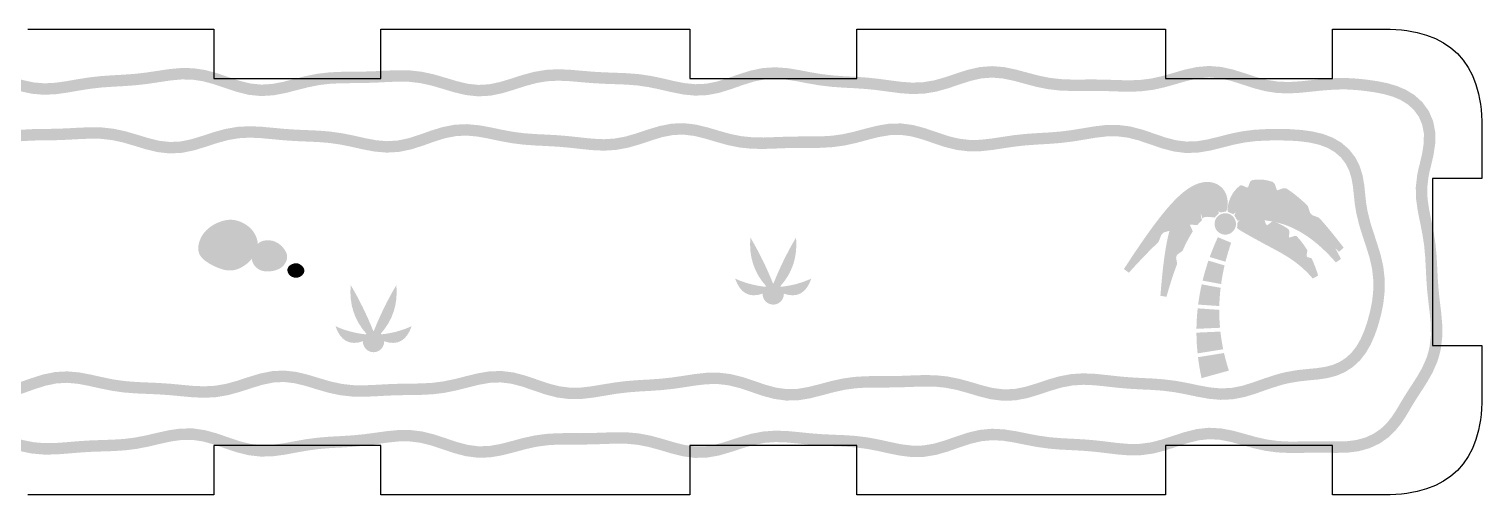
# Model space of a CAD drawing. Header units: millimetres. Extents: x 4 to 288, y 4 to 160.
# Drawn here: x 158.4 to 234.7, y 135.3 to 159.7 of the extents above; entities that cross this region are included whole.
import ezdxf

# ---------------------------------------------------------------- set-up
doc = ezdxf.new("R2010")
doc.units = ezdxf.units.MM
doc.layers.add('CUT', color=1, linetype='Continuous')
doc.layers.add('RASTER', color=7, linetype='Continuous')

msp = doc.modelspace()

# ---------------------------------------------------------------- hatches: boundary and pattern name
at = {"layer": 'RASTER'}
h = msp.add_hatch(color=7, dxfattribs=at)
h.paths.add_polyline_path([(137.71, 152.064), (137.772, 152.358), (137.824, 152.652), (137.932, 153.212), (138.05, 153.737), (138.199, 154.233), (138.393, 154.693), (138.637, 155.107), (138.924, 155.471), (139.244, 155.783), (139.586, 156.053), (139.944, 156.294), (140.32, 156.525), (140.726, 156.761), (141.177, 157.013), (141.689, 157.276), (142.271, 157.523), (142.605, 157.625), (142.938, 157.712), (143.585, 157.796), (144.232, 157.776), (144.869, 157.658), (145.487, 157.48), (146.085, 157.291), (146.665, 157.133), (147.236, 157.033), (147.806, 156.996), (148.386, 157.01), (148.979, 157.051), (149.583, 157.092), (150.19, 157.119), (150.792, 157.133), (151.384, 157.151), (151.967, 157.195), (152.547, 157.28), (153.132, 157.405), (153.732, 157.554), (154.35, 157.689), (154.985, 157.767), (155.63, 157.753), (156.269, 157.64), (156.892, 157.454), (157.495, 157.243), (158.078, 157.056), (158.645, 156.932), (159.205, 156.886), (159.771, 156.915), (160.353, 156.997), (160.951, 157.102), (161.56, 157.198), (162.173, 157.266), (162.781, 157.308), (163.381, 157.341), (163.972, 157.385), (164.56, 157.453), (165.156, 157.543), (165.764, 157.633), (166.389, 157.69), (167.025, 157.68), (167.662, 157.584), (168.288, 157.414), (168.896, 157.207), (169.483, 157.012), (170.05, 156.874), (170.606, 156.819), (171.163, 156.852), (171.735, 156.96), (172.326, 157.111), (172.934, 157.266), (173.553, 157.389), (174.176, 157.462), (174.792, 157.49), (175.397, 157.496), (175.993, 157.503), (176.587, 157.523), (177.187, 157.554), (177.797, 157.577), (178.42, 157.564), (179.049, 157.492), (179.674, 157.356), (180.285, 157.178), (180.878, 156.999), (181.451, 156.863), (182.008, 156.803), (182.561, 156.834), (183.126, 156.95), (183.71, 157.126), (184.315, 157.322), (184.936, 157.489), (185.568, 157.594), (186.199, 157.626), (186.819, 157.6), (187.426, 157.548), (188.022, 157.497), (188.614, 157.463), (189.211, 157.442), (189.818, 157.418), (190.433, 157.369), (191.052, 157.279), (191.665, 157.152), (192.263, 157.012), (192.844, 156.897), (193.408, 156.84), (193.964, 156.864), (194.527, 156.974), (195.106, 157.153), (195.705, 157.365), (196.325, 157.559), (196.96, 157.689), (197.601, 157.73), (198.235, 157.685), (198.852, 157.585), (199.453, 157.469), (200.043, 157.37), (200.628, 157.301), (201.218, 157.259), (201.818, 157.228), (202.426, 157.187), (203.036, 157.123), (203.639, 157.042), (204.23, 156.966), (204.806, 156.924), (205.37, 156.944), (205.935, 157.037), (206.511, 157.198), (207.106, 157.4), (207.721, 157.597), (208.355, 157.74), (209.001, 157.79), (209.643, 157.737), (210.27, 157.606), (210.877, 157.441), (211.468, 157.286), (212.046, 157.17), (212.622, 157.106), (213.205, 157.084), (213.799, 157.087), (214.402, 157.089), (215.008, 157.078), (215.609, 157.057), (216.198, 157.044), (216.776, 157.064), (217.349, 157.135), (217.927, 157.262), (218.517, 157.43), (219.126, 157.606), (219.755, 157.743), (220.399, 157.798), (221.045, 157.747), (221.678, 157.605), (222.292, 157.411), (222.885, 157.217), (223.462, 157.064), (224.028, 156.976), (224.596, 156.956), (225.176, 156.99), (225.769, 157.052), (226.374, 157.113), (226.985, 157.158), (227.294, 157.163), (227.604, 157.166), (228.184, 157.133), (228.726, 157.075), (229.244, 156.999), (229.751, 156.897), (230.251, 156.753), (230.74, 156.547), (231.202, 156.262), (231.613, 155.888), (231.946, 155.427), (232.174, 154.895), (232.285, 154.314), (232.282, 153.712), (232.191, 153.112), (232.054, 152.517), (231.979, 152.227), (231.926, 151.95), (231.861, 151.388), (231.879, 150.827), (231.963, 150.252), (232.083, 149.659), (232.204, 149.052), (232.297, 148.436), (232.354, 147.822), (232.387, 147.215), (232.416, 146.619), (232.46, 146.027), (232.524, 145.434), (232.597, 144.831), (232.651, 144.213), (232.653, 143.583), (232.578, 142.944), (232.498, 142.613), (232.4, 142.281), (232.147, 141.7), (231.863, 141.197), (231.589, 140.767), (231.344, 140.393), (231.129, 140.051), (230.931, 139.716), (230.724, 139.37), (230.483, 139.007), (230.186, 138.638), (229.816, 138.282), (229.367, 137.968), (228.844, 137.722), (228.263, 137.559), (227.646, 137.482), (227.315, 137.476), (227.001, 137.473), (226.397, 137.485), (225.803, 137.483), (225.204, 137.471), (224.594, 137.468), (223.973, 137.498), (223.347, 137.582), (222.727, 137.721), (222.12, 137.89), (221.532, 138.051), (220.963, 138.161), (220.408, 138.191), (219.852, 138.131), (219.283, 137.989), (218.694, 137.796), (218.084, 137.596), (217.458, 137.436), (216.822, 137.349), (216.19, 137.341), (215.57, 137.391), (214.964, 137.465), (214.37, 137.534), (213.779, 137.583), (213.184, 137.615), (212.58, 137.646), (211.967, 137.698), (211.351, 137.784), (210.742, 137.899), (210.147, 138.019), (209.569, 138.11), (209.006, 138.138), (208.448, 138.087), (207.881, 137.955), (207.297, 137.762), (206.692, 137.55), (206.067, 137.368), (205.427, 137.262), (204.784, 137.252), (204.152, 137.328), (203.538, 137.452), (202.94, 137.585), (202.354, 137.693), (201.772, 137.765), (201.184, 137.804), (200.587, 137.828), (199.981, 137.858), (199.373, 137.906), (198.771, 137.968), (198.182, 138.022), (197.606, 138.04), (197.039, 137.998), (196.471, 137.888), (195.889, 137.719), (195.289, 137.52), (194.669, 137.339), (194.03, 137.224), (193.383, 137.209), (192.743, 137.295), (192.121, 137.451), (191.518, 137.631), (190.932, 137.79), (190.358, 137.9), (189.785, 137.953), (189.204, 137.959), (188.61, 137.938), (188.007, 137.917), (187.401, 137.908), (186.8, 137.911), (186.21, 137.907), (185.629, 137.873), (185.053, 137.792), (184.472, 137.663), (183.876, 137.502), (183.263, 137.345), (182.63, 137.236), (181.985, 137.216), (181.342, 137.3), (180.714, 137.466), (180.105, 137.672), (179.517, 137.865), (178.946, 138.006), (178.383, 138.075), (177.816, 138.072), (177.236, 138.014), (176.64, 137.93), (176.034, 137.85), (175.423, 137.792), (174.817, 137.755), (174.22, 137.723), (173.632, 137.675), (173.046, 137.597), (172.453, 137.492), (171.848, 137.38), (171.225, 137.295), (170.588, 137.277), (169.947, 137.348), (169.316, 137.503), (168.703, 137.708), (168.11, 137.914), (167.538, 138.073), (166.979, 138.156), (166.422, 138.152), (165.853, 138.071), (165.267, 137.942), (164.663, 137.8), (164.047, 137.682), (163.428, 137.605), (162.814, 137.566), (162.21, 137.547), (161.615, 137.525), (161.022, 137.487), (160.424, 137.436), (159.813, 137.391), (159.189, 137.382), (158.557, 137.437), (157.928, 137.564), (157.312, 137.745), (156.714, 137.938), (156.136, 138.098), (155.576, 138.187), (155.023, 138.187), (154.462, 138.099), (153.883, 137.943), (153.284, 137.758), (152.667, 137.589), (152.04, 137.472), (151.411, 137.421), (150.792, 137.424), (150.185, 137.454), (149.588, 137.486), (148.994, 137.504), (148.396, 137.51), (147.787, 137.521), (147.169, 137.562), (146.547, 137.651), (145.93, 137.785), (145.327, 137.942), (144.743, 138.082), (144.177, 138.167), (143.621, 138.171), (143.06, 138.086), (142.781, 138.022), (142.486, 137.939), (141.885, 137.797), (141.28, 137.715), (140.681, 137.732), (140.111, 137.862), (139.594, 138.102), (139.148, 138.433), (138.78, 138.831), (138.488, 139.272), (138.262, 139.738), (138.088, 140.22), (137.951, 140.72), (137.845, 141.244), (137.773, 141.802), (137.749, 142.4), (137.768, 142.72), (137.793, 143.035), (137.884, 143.647), (137.987, 144.247), (138.073, 144.832), (138.11, 145.401), (138.076, 145.961), (137.963, 146.526), (137.785, 147.106), (137.575, 147.706), (137.382, 148.326), (137.256, 148.964), (137.227, 149.609), (137.294, 150.247), (137.425, 150.867), (137.575, 151.47)])
h.paths.add_polyline_path([(138.296, 151.936), (138.159, 151.33), (138.009, 150.733), (137.887, 150.153), (137.828, 149.591), (137.853, 149.036), (137.965, 148.474), (138.144, 147.894), (138.355, 147.294), (138.546, 146.674), (138.673, 146.039), (138.712, 145.399), (138.67, 144.768), (138.579, 144.153), (138.476, 143.553), (138.39, 142.967), (138.366, 142.678), (138.35, 142.394), (138.371, 141.852), (138.437, 141.342), (138.535, 140.859), (138.66, 140.402), (138.816, 139.972), (139.011, 139.57), (139.254, 139.203), (139.55, 138.881), (139.902, 138.62), (140.306, 138.433), (140.756, 138.33), (141.248, 138.317), (141.776, 138.388), (142.336, 138.52), (142.633, 138.604), (142.948, 138.676), (143.579, 138.771), (144.223, 138.766), (144.857, 138.671), (145.473, 138.524), (146.07, 138.369), (146.653, 138.242), (147.231, 138.16), (147.813, 138.121), (148.404, 138.11), (149.006, 138.103), (149.612, 138.085), (150.215, 138.054), (150.808, 138.024), (151.389, 138.021), (151.96, 138.068), (152.533, 138.174), (153.116, 138.334), (153.717, 138.52), (154.338, 138.686), (154.977, 138.787), (155.624, 138.787), (156.264, 138.685), (156.886, 138.513), (157.488, 138.318), (158.072, 138.147), (158.643, 138.032), (159.211, 137.983), (159.787, 137.991), (160.376, 138.034), (160.978, 138.085), (161.585, 138.124), (162.19, 138.147), (162.786, 138.166), (163.372, 138.202), (163.953, 138.275), (164.537, 138.387), (165.133, 138.527), (165.747, 138.662), (166.378, 138.751), (167.021, 138.756), (167.662, 138.662), (168.29, 138.487), (168.897, 138.276), (169.484, 138.08), (170.053, 137.94), (170.612, 137.878), (171.175, 137.894), (171.752, 137.973), (172.347, 138.082), (172.954, 138.19), (173.568, 138.271), (174.18, 138.322), (174.783, 138.354), (175.377, 138.391), (175.966, 138.447), (176.56, 138.525), (177.164, 138.61), (177.784, 138.671), (178.417, 138.675), (179.054, 138.597), (179.683, 138.442), (180.295, 138.241), (180.886, 138.041), (181.458, 137.89), (182.015, 137.818), (182.57, 137.835), (183.137, 137.932), (183.724, 138.083), (184.328, 138.246), (184.947, 138.383), (185.571, 138.47), (186.19, 138.506), (186.8, 138.511), (187.399, 138.508), (187.993, 138.517), (188.59, 138.538), (189.196, 138.559), (189.815, 138.553), (190.442, 138.495), (191.068, 138.375), (191.682, 138.208), (192.279, 138.03), (192.857, 137.885), (193.417, 137.81), (193.97, 137.822), (194.531, 137.924), (195.111, 138.093), (195.711, 138.292), (196.329, 138.472), (196.961, 138.594), (197.594, 138.64), (198.218, 138.621), (198.829, 138.565), (199.427, 138.504), (200.019, 138.457), (200.613, 138.428), (201.216, 138.404), (201.828, 138.363), (202.446, 138.287), (203.06, 138.173), (203.662, 138.039), (204.248, 137.921), (204.816, 137.853), (205.373, 137.861), (205.933, 137.954), (206.508, 138.121), (207.103, 138.33), (207.719, 138.533), (208.352, 138.681), (208.994, 138.74), (209.631, 138.707), (210.253, 138.61), (210.858, 138.488), (211.449, 138.376), (212.033, 138.295), (212.62, 138.245), (213.216, 138.215), (213.821, 138.182), (214.43, 138.131), (215.036, 138.061), (215.63, 137.988), (216.21, 137.941), (216.778, 137.948), (217.342, 138.025), (217.916, 138.172), (218.506, 138.366), (219.117, 138.566), (219.748, 138.723), (220.392, 138.792), (221.037, 138.757), (221.668, 138.636), (222.28, 138.469), (222.873, 138.303), (223.453, 138.173), (224.027, 138.096), (224.606, 138.068), (225.196, 138.071), (225.797, 138.083), (226.403, 138.085), (227.004, 138.073), (227.306, 138.075), (227.603, 138.081), (228.145, 138.149), (228.634, 138.286), (229.064, 138.489), (229.434, 138.747), (229.743, 139.044), (229.998, 139.362), (230.216, 139.69), (230.415, 140.024), (230.617, 140.364), (230.839, 140.716), (231.085, 141.092), (231.348, 141.506), (231.609, 141.968), (231.835, 142.487), (231.919, 142.768), (231.986, 143.05), (232.052, 143.617), (232.051, 144.187), (232, 144.769), (231.928, 145.366), (231.862, 145.973), (231.817, 146.581), (231.787, 147.185), (231.755, 147.778), (231.701, 148.364), (231.612, 148.948), (231.495, 149.541), (231.372, 150.148), (231.28, 150.773), (231.26, 151.412), (231.332, 152.042), (231.394, 152.359), (231.471, 152.659), (231.601, 153.224), (231.682, 153.759), (231.685, 154.259), (231.597, 154.718), (231.421, 155.13), (231.164, 155.486), (230.84, 155.78), (230.464, 156.012), (230.051, 156.187), (229.608, 156.314), (229.141, 156.408), (228.651, 156.48), (228.135, 156.535), (227.589, 156.566), (227.303, 156.563), (227.012, 156.558), (226.426, 156.515), (225.831, 156.455), (225.224, 156.392), (224.604, 156.356), (223.972, 156.378), (223.338, 156.476), (222.715, 156.641), (222.108, 156.84), (221.522, 157.025), (220.955, 157.152), (220.401, 157.196), (219.845, 157.149), (219.274, 157.024), (218.683, 156.853), (218.073, 156.68), (217.451, 156.543), (216.824, 156.465), (216.202, 156.444), (215.591, 156.458), (214.992, 156.479), (214.398, 156.489), (213.801, 156.487), (213.195, 156.484), (212.578, 156.507), (211.954, 156.577), (211.332, 156.701), (210.723, 156.861), (210.13, 157.022), (209.557, 157.142), (208.999, 157.188), (208.445, 157.145), (207.879, 157.018), (207.294, 156.83), (206.689, 156.624), (206.065, 156.45), (205.43, 156.345), (204.794, 156.323), (204.17, 156.368), (203.561, 156.447), (202.964, 156.528), (202.374, 156.589), (201.782, 156.629), (201.182, 156.66), (200.572, 156.703), (199.957, 156.776), (199.347, 156.879), (198.748, 156.994), (198.165, 157.088), (197.599, 157.128), (197.04, 157.093), (196.475, 156.977), (195.895, 156.795), (195.294, 156.584), (194.673, 156.391), (194.036, 156.267), (193.392, 156.239), (192.756, 156.302), (192.137, 156.426), (191.535, 156.566), (190.948, 156.688), (190.367, 156.773), (189.782, 156.819), (189.189, 156.842), (188.586, 156.863), (187.978, 156.899), (187.374, 156.95), (186.781, 157.001), (186.201, 157.025), (185.632, 156.996), (185.064, 156.902), (184.485, 156.746), (183.89, 156.554), (183.274, 156.367), (182.639, 156.237), (181.992, 156.201), (181.349, 156.271), (180.722, 156.42), (180.115, 156.603), (179.526, 156.774), (178.951, 156.899), (178.38, 156.965), (177.803, 156.977), (177.213, 156.954), (176.613, 156.923), (176.007, 156.903), (175.403, 156.896), (174.808, 156.891), (174.224, 156.863), (173.647, 156.796), (173.066, 156.681), (172.474, 156.53), (171.865, 156.374), (171.237, 156.256), (170.594, 156.217), (169.95, 156.281), (169.317, 156.435), (168.704, 156.638), (168.112, 156.84), (167.538, 156.996), (166.975, 157.081), (166.411, 157.09), (165.836, 157.037), (165.244, 156.949), (164.64, 156.858), (164.028, 156.788), (163.419, 156.742), (162.819, 156.709), (162.227, 156.668), (161.64, 156.603), (161.049, 156.51), (160.447, 156.405), (159.829, 156.317), (159.195, 156.285), (158.555, 156.337), (157.922, 156.476), (157.305, 156.674), (156.708, 156.883), (156.131, 157.055), (155.57, 157.154), (155.015, 157.166), (154.45, 157.097), (153.868, 156.97), (153.268, 156.821), (152.653, 156.689), (152.033, 156.598), (151.416, 156.552), (150.808, 156.533), (150.21, 156.519), (149.617, 156.493), (149.021, 156.452), (148.414, 156.411), (147.794, 156.396), (147.164, 156.437), (146.535, 156.547), (145.915, 156.715), (145.313, 156.906), (144.731, 157.073), (144.168, 157.177), (143.615, 157.194), (143.053, 157.122), (142.768, 157.048), (142.477, 156.959), (141.944, 156.732), (141.46, 156.484), (141.024, 156.24), (140.628, 156.01), (140.268, 155.789), (139.94, 155.568), (139.641, 155.332), (139.371, 155.069), (139.133, 154.768), (138.931, 154.423), (138.764, 154.029), (138.631, 153.585), (138.519, 153.09), (138.414, 152.543), (138.362, 152.244), (138.296, 151.936)])
h = msp.add_hatch(color=7, dxfattribs=at)
h.paths.add_polyline_path([(140.418, 148.934), (140.351, 149.262), (140.298, 149.617), (140.301, 150.274), (140.44, 150.9), (140.701, 151.458), (141.047, 151.931), (141.442, 152.316), (141.852, 152.62), (142.256, 152.861), (142.643, 153.06), (143.017, 153.242), (143.397, 153.425), (143.804, 153.616), (144.258, 153.813), (144.771, 153.997), (145.345, 154.143), (145.659, 154.19), (145.971, 154.23), (146.581, 154.272), (147.179, 154.306), (147.769, 154.354), (148.357, 154.427), (148.951, 154.525), (149.558, 154.626), (150.182, 154.697), (150.819, 154.701), (151.458, 154.616), (152.086, 154.452), (152.697, 154.244), (153.287, 154.042), (153.856, 153.893), (154.412, 153.826), (154.969, 153.847), (155.538, 153.945), (156.127, 154.091), (156.733, 154.245), (157.352, 154.37), (157.973, 154.447), (158.59, 154.48), (159.195, 154.49), (159.792, 154.499), (160.386, 154.521), (160.986, 154.554), (161.596, 154.579), (162.219, 154.569), (162.848, 154.499), (163.474, 154.364), (164.086, 154.186), (164.679, 154.005), (165.252, 153.866), (165.809, 153.804), (166.362, 153.832), (166.926, 153.948), (167.51, 154.126), (168.114, 154.324), (168.735, 154.494), (169.367, 154.601), (169.999, 154.633), (170.62, 154.605), (171.228, 154.549), (171.824, 154.493), (172.417, 154.453), (173.013, 154.428), (173.619, 154.401), (174.233, 154.351), (174.851, 154.263), (175.463, 154.139), (176.061, 154.005), (176.641, 153.896), (177.204, 153.847), (177.761, 153.88), (178.324, 153.997), (178.904, 154.182), (179.505, 154.396), (180.127, 154.588), (180.764, 154.712), (181.407, 154.742), (182.041, 154.684), (182.658, 154.571), (183.258, 154.445), (183.846, 154.337), (184.43, 154.263), (185.018, 154.22), (185.616, 154.191), (186.221, 154.157), (186.83, 154.104), (187.432, 154.037), (188.022, 153.976), (188.598, 153.95), (189.164, 153.984), (189.731, 154.088), (190.311, 154.255), (190.909, 154.456), (191.527, 154.644), (192.165, 154.768), (192.812, 154.794), (193.454, 154.715), (194.078, 154.563), (194.683, 154.383), (195.269, 154.221), (195.844, 154.106), (196.417, 154.049), (196.997, 154.04), (197.589, 154.06), (198.192, 154.082), (198.797, 154.093), (199.399, 154.093), (199.99, 154.098), (200.571, 154.132), (201.147, 154.212), (201.729, 154.34), (202.324, 154.499), (202.938, 154.655), (203.571, 154.762), (204.216, 154.78), (204.859, 154.694), (205.488, 154.524), (206.096, 154.316), (206.684, 154.12), (207.254, 153.979), (207.816, 153.912), (208.381, 153.919), (208.961, 153.984), (209.556, 154.075), (210.162, 154.164), (210.774, 154.229), (211.381, 154.271), (211.98, 154.305), (212.57, 154.352), (213.157, 154.425), (213.751, 154.522), (214.358, 154.623), (214.981, 154.696), (215.618, 154.702), (216.257, 154.62), (216.886, 154.457), (217.497, 154.25), (218.087, 154.047), (218.657, 153.897), (219.214, 153.827), (219.77, 153.845), (220.339, 153.942), (220.927, 154.087), (221.533, 154.241), (222.151, 154.367), (222.773, 154.446), (223.389, 154.48), (224.003, 154.49), (224.314, 154.483), (224.633, 154.479), (225.233, 154.438), (225.808, 154.362), (226.361, 154.235), (226.882, 154.039), (227.355, 153.764), (227.762, 153.41), (228.085, 152.991), (228.318, 152.527), (228.467, 152.044), (228.551, 151.561), (228.601, 151.091), (228.65, 150.631), (228.728, 150.163), (228.855, 149.65), (228.932, 149.38), (229.027, 149.091), (229.224, 148.491), (229.414, 147.878), (229.556, 147.25), (229.625, 146.616), (229.625, 145.982), (229.595, 145.656), (229.556, 145.326), (229.436, 144.727), (229.285, 144.173), (229.108, 143.657), (228.897, 143.175), (228.64, 142.729), (228.328, 142.329), (227.959, 141.987), (227.539, 141.717), (227.082, 141.522), (226.604, 141.398), (226.119, 141.327), (225.636, 141.282), (225.149, 141.23), (224.63, 141.142), (224.364, 141.084), (224.084, 141.004), (223.496, 140.816), (222.895, 140.601), (222.273, 140.409), (221.635, 140.286), (220.993, 140.258), (220.359, 140.317), (219.742, 140.43), (219.142, 140.557), (218.554, 140.665), (217.97, 140.738), (217.382, 140.781), (216.784, 140.809), (216.178, 140.843), (215.57, 140.897), (214.968, 140.964), (214.378, 141.025), (213.803, 141.05), (213.237, 141.015), (212.669, 140.91), (212.089, 140.742), (211.491, 140.541), (210.872, 140.354), (210.234, 140.231), (209.587, 140.207), (208.946, 140.286), (208.321, 140.44), (207.717, 140.62), (207.131, 140.781), (206.556, 140.895), (205.983, 140.952), (205.403, 140.959), (204.811, 140.94), (204.208, 140.917), (203.602, 140.907), (203.001, 140.907), (202.41, 140.902), (201.83, 140.867), (201.253, 140.787), (200.671, 140.658), (200.076, 140.498), (199.462, 140.343), (198.829, 140.237), (198.183, 140.221), (197.54, 140.308), (196.912, 140.479), (196.304, 140.687), (195.717, 140.882), (195.146, 141.023), (194.585, 141.089), (194.019, 141.08), (193.44, 141.015), (192.844, 140.923), (192.237, 140.835), (191.626, 140.77), (191.019, 140.728), (190.42, 140.694), (189.83, 140.647), (189.243, 140.574), (188.649, 140.477), (188.042, 140.375), (187.418, 140.304), (186.782, 140.299), (186.143, 140.382), (185.514, 140.545), (184.903, 140.753), (184.313, 140.955), (183.743, 141.105), (183.187, 141.174), (182.631, 141.154), (182.061, 141.056), (181.473, 140.911), (180.867, 140.757), (180.249, 140.631), (179.627, 140.553), (179.011, 140.52), (178.405, 140.51), (177.808, 140.501), (177.214, 140.479), (176.614, 140.446), (176.004, 140.421), (175.381, 140.43), (174.752, 140.5), (174.127, 140.634), (173.514, 140.811), (172.921, 140.993), (172.347, 141.132), (171.79, 141.196), (171.237, 141.169), (170.674, 141.054), (170.09, 140.877), (169.487, 140.679), (168.865, 140.508), (168.233, 140.4), (167.601, 140.367), (166.98, 140.394), (166.372, 140.45), (165.776, 140.506), (165.183, 140.546), (164.587, 140.572), (163.981, 140.598), (163.367, 140.648), (162.749, 140.736), (162.137, 140.859), (161.539, 140.993), (160.959, 141.103), (160.395, 141.153), (159.839, 141.121), (159.276, 141.005), (158.696, 140.821), (158.095, 140.607), (157.474, 140.414), (156.836, 140.289), (156.194, 140.258), (155.56, 140.314), (154.942, 140.427), (154.342, 140.553), (153.754, 140.662), (153.17, 140.737), (152.582, 140.78), (151.985, 140.808), (151.379, 140.842), (150.77, 140.895), (150.168, 140.962), (149.578, 141.024), (149.002, 141.05), (148.436, 141.017), (147.868, 140.914), (147.289, 140.747), (146.691, 140.547), (146.068, 140.359), (145.73, 140.293), (145.366, 140.251), (144.707, 140.291), (144.091, 140.469), (143.55, 140.748), (143.092, 141.088), (142.71, 141.455), (142.391, 141.828), (142.121, 142.197), (141.881, 142.564), (141.66, 142.941), (141.453, 143.343), (141.264, 143.784), (141.104, 144.273), (140.989, 144.81), (140.926, 145.39), (140.917, 145.694), (140.907, 145.993), (140.889, 146.581), (140.834, 147.159), (140.729, 147.737), (140.581, 148.325)])
h.paths.add_polyline_path([(141.002, 149.072), (141.162, 148.475), (141.316, 147.863), (141.428, 147.241), (141.489, 146.619), (141.507, 146.012), (141.517, 145.713), (141.525, 145.431), (141.582, 144.906), (141.684, 144.429), (141.826, 143.996), (141.996, 143.599), (142.186, 143.23), (142.392, 142.88), (142.614, 142.538), (142.862, 142.201), (143.147, 141.868), (143.48, 141.547), (143.869, 141.259), (144.314, 141.029), (144.81, 140.886), (145.349, 140.853), (145.638, 140.887), (145.924, 140.942), (146.509, 141.119), (147.111, 141.321), (147.732, 141.499), (148.364, 141.614), (148.998, 141.651), (149.622, 141.622), (150.232, 141.559), (150.83, 141.492), (151.421, 141.441), (152.015, 141.408), (152.618, 141.379), (153.23, 141.334), (153.846, 141.255), (154.458, 141.142), (155.058, 141.016), (155.64, 140.91), (156.206, 140.859), (156.764, 140.886), (157.326, 140.997), (157.905, 141.177), (158.504, 141.39), (159.124, 141.587), (159.761, 141.718), (160.405, 141.754), (161.041, 141.698), (161.661, 141.581), (162.263, 141.446), (162.851, 141.327), (163.433, 141.245), (164.019, 141.197), (164.613, 141.171), (165.217, 141.145), (165.824, 141.104), (166.428, 141.047), (167.02, 140.993), (167.599, 140.968), (168.167, 140.998), (168.735, 141.095), (169.313, 141.254), (169.91, 141.449), (170.526, 141.637), (171.163, 141.766), (171.81, 141.798), (172.453, 141.724), (173.079, 141.571), (173.686, 141.386), (174.273, 141.216), (174.848, 141.093), (175.419, 141.03), (175.996, 141.021), (176.586, 141.046), (177.186, 141.079), (177.792, 141.101), (178.395, 141.11), (178.989, 141.12), (179.573, 141.151), (180.151, 141.224), (180.733, 141.342), (181.327, 141.493), (181.939, 141.644), (182.569, 141.752), (183.213, 141.775), (183.857, 141.696), (184.487, 141.53), (185.097, 141.321), (185.686, 141.12), (186.257, 140.972), (186.818, 140.899), (187.382, 140.903), (187.958, 140.97), (188.551, 141.069), (189.157, 141.168), (189.77, 141.244), (190.38, 141.293), (190.981, 141.327), (191.574, 141.368), (192.163, 141.431), (192.756, 141.517), (193.36, 141.61), (193.981, 141.68), (194.615, 141.689), (195.254, 141.614), (195.883, 141.459), (196.496, 141.256), (197.088, 141.053), (197.66, 140.897), (198.217, 140.822), (198.771, 140.836), (199.338, 140.931), (199.924, 141.079), (200.529, 141.241), (201.147, 141.378), (201.77, 141.464), (202.39, 141.501), (202.999, 141.507), (203.598, 141.507), (204.192, 141.517), (204.789, 141.54), (205.397, 141.56), (206.017, 141.551), (206.644, 141.489), (207.269, 141.366), (207.883, 141.196), (208.479, 141.019), (209.054, 140.877), (209.613, 140.808), (210.166, 140.828), (210.728, 140.937), (211.309, 141.113), (211.911, 141.315), (212.531, 141.494), (213.163, 141.612), (213.797, 141.651), (214.422, 141.624), (215.032, 141.561), (215.63, 141.494), (216.222, 141.442), (216.816, 141.408), (217.418, 141.38), (218.03, 141.335), (218.646, 141.258), (219.258, 141.146), (219.858, 141.019), (220.441, 140.912), (221.007, 140.859), (221.565, 140.884), (222.127, 140.992), (222.705, 141.171), (223.304, 141.384), (223.91, 141.579), (224.218, 141.666), (224.515, 141.731), (225.067, 141.825), (225.576, 141.879), (226.048, 141.923), (226.485, 141.987), (226.888, 142.091), (227.257, 142.248), (227.59, 142.463), (227.885, 142.736), (228.141, 143.065), (228.36, 143.446), (228.548, 143.875), (228.711, 144.349), (228.851, 144.865), (228.963, 145.42), (228.998, 145.719), (229.025, 146.011), (229.025, 146.584), (228.963, 147.15), (228.834, 147.722), (228.652, 148.309), (228.457, 148.904), (228.359, 149.204), (228.275, 149.496), (228.14, 150.041), (228.056, 150.55), (228.005, 151.028), (227.957, 151.478), (227.882, 151.903), (227.76, 152.303), (227.575, 152.67), (227.323, 152.996), (227.005, 153.274), (226.624, 153.495), (226.187, 153.659), (225.702, 153.771), (225.173, 153.841), (224.609, 153.879), (224.304, 153.883), (224.001, 153.89), (223.411, 153.88), (222.827, 153.848), (222.249, 153.775), (221.667, 153.656), (221.073, 153.505), (220.461, 153.354), (219.83, 153.247), (219.186, 153.225), (218.543, 153.306), (217.913, 153.473), (217.303, 153.682), (216.714, 153.882), (216.143, 154.03), (215.582, 154.102), (215.019, 154.096), (214.442, 154.029), (213.849, 153.93), (213.243, 153.831), (212.63, 153.755), (212.02, 153.707), (211.419, 153.672), (210.826, 153.631), (210.238, 153.568), (209.644, 153.482), (209.039, 153.389), (208.419, 153.32), (207.784, 153.311), (207.146, 153.387), (206.516, 153.543), (205.904, 153.747), (205.312, 153.95), (204.741, 154.104), (204.184, 154.179), (203.629, 154.163), (203.062, 154.068), (202.476, 153.919), (201.871, 153.757), (201.253, 153.621), (200.629, 153.535), (200.01, 153.498), (199.401, 153.493), (198.803, 153.493), (198.208, 153.483), (197.611, 153.46), (197.003, 153.44), (196.383, 153.449), (195.756, 153.512), (195.131, 153.636), (194.517, 153.806), (193.922, 153.984), (193.346, 154.124), (192.788, 154.192), (192.235, 154.171), (191.673, 154.061), (191.091, 153.884), (190.489, 153.682), (189.869, 153.504), (189.236, 153.387), (188.602, 153.349), (187.978, 153.377), (187.368, 153.44), (186.77, 153.507), (186.179, 153.559), (185.584, 153.592), (184.982, 153.621), (184.37, 153.665), (183.754, 153.744), (183.142, 153.856), (182.542, 153.983), (181.959, 154.089), (181.393, 154.141), (180.836, 154.115), (180.273, 154.006), (179.695, 153.826), (179.096, 153.613), (178.476, 153.416), (177.839, 153.283), (177.196, 153.246), (176.559, 153.301), (175.939, 153.417), (175.337, 153.552), (174.749, 153.671), (174.167, 153.755), (173.581, 153.802), (172.987, 153.828), (172.383, 153.854), (171.776, 153.895), (171.172, 153.952), (170.58, 154.007), (170.001, 154.032), (169.433, 154.003), (168.865, 153.907), (168.286, 153.749), (167.69, 153.554), (167.074, 153.366), (166.438, 153.236), (165.791, 153.202), (165.148, 153.274), (164.521, 153.426), (163.914, 153.611), (163.326, 153.782), (162.752, 153.906), (162.181, 153.97), (161.604, 153.979), (161.014, 153.955), (160.414, 153.922), (159.808, 153.899), (159.205, 153.89), (158.61, 153.881), (158.027, 153.849), (157.448, 153.778), (156.867, 153.66), (156.273, 153.509), (155.662, 153.358), (155.031, 153.249), (154.388, 153.225), (153.744, 153.303), (153.113, 153.467), (152.503, 153.676), (151.914, 153.877), (151.342, 154.026), (150.781, 154.101), (150.218, 154.097), (149.642, 154.032), (149.049, 153.933), (148.443, 153.833), (147.831, 153.757), (147.221, 153.708), (146.619, 153.673), (146.03, 153.633), (145.742, 153.596), (145.465, 153.554), (144.946, 153.422), (144.478, 153.254), (144.051, 153.069), (143.655, 152.883), (143.278, 152.702), (142.912, 152.524), (142.548, 152.336), (142.185, 152.12), (141.831, 151.858), (141.501, 151.537), (141.22, 151.152), (141.012, 150.706), (140.9, 150.206), (140.898, 149.66), (140.942, 149.367), (141.002, 149.072)])
for points in [[(221.299, 150.156), (221.34, 150.267), (221.36, 150.375), (221.372, 150.48), (221.377, 150.583), (221.375, 150.684), (221.365, 150.784), (221.348, 150.883), (221.322, 150.98), (221.288, 151.076), (221.243, 151.169), (221.189, 151.259), (221.124, 151.344), (221.049, 151.424), (220.963, 151.496), (220.869, 151.558), (220.767, 151.611), (220.66, 151.651), (220.549, 151.681), (220.437, 151.698), (220.324, 151.705), (220.213, 151.702), (220.103, 151.69), (219.995, 151.669), (219.889, 151.641), (219.784, 151.606), (219.682, 151.564), (219.581, 151.516), (219.481, 151.463), (219.382, 151.404), (219.283, 151.339), (219.186, 151.27), (219.088, 151.195), (218.99, 151.115), (218.892, 151.03), (218.794, 150.941), (218.695, 150.846), (218.596, 150.747), (218.496, 150.642), (218.395, 150.533), (218.292, 150.419), (218.189, 150.3), (218.085, 150.176), (217.979, 150.048), (217.872, 149.914), (217.764, 149.776), (217.654, 149.633), (217.543, 149.485), (217.429, 149.333), (217.315, 149.176), (217.198, 149.013), (217.08, 148.847), (216.96, 148.675), (216.838, 148.499), (216.714, 148.318), (216.588, 148.132), (216.46, 147.941), (216.33, 147.746), (216.198, 147.546), (216.063, 147.342), (215.927, 147.132), (216.185, 146.935), (216.351, 147.119), (216.515, 147.298), (216.677, 147.472), (216.836, 147.641), (216.992, 147.805), (217.147, 147.963), (217.298, 148.117), (217.447, 148.265), (217.594, 148.408), (217.738, 148.546), (217.818, 148.733), (217.888, 148.923), (218.019, 149.052), (218.217, 149.111), (218.415, 149.161), (218.541, 149.268), (218.665, 149.371), (218.785, 149.469), (218.902, 149.561), (219.016, 149.649), (219.126, 149.732), (219.233, 149.809), (219.336, 149.882), (219.435, 149.949), (219.531, 150.012), (219.576, 150.13), (219.584, 150.296), (219.607, 150.441), (219.767, 150.375), (219.918, 150.297), (220.014, 150.286), (220.078, 150.316), (220.136, 150.341), (220.188, 150.361), (220.235, 150.379), (220.275, 150.392), (220.309, 150.403), (220.337, 150.412), (220.358, 150.419), (220.373, 150.425), (220.383, 150.455), (220.409, 150.601), (220.455, 150.739), (220.465, 150.687), (220.434, 150.565), (220.398, 150.486), (220.408, 150.499), (220.422, 150.509), (220.443, 150.516), (220.47, 150.517), (220.503, 150.511), (220.541, 150.498), (220.583, 150.477), (220.629, 150.447), (220.678, 150.409), (220.73, 150.363), (220.784, 150.308), (220.841, 150.246), (220.903, 150.175), (220.979, 150.1)], [(221.667, 150.009), (221.765, 150.073), (221.848, 150.136), (221.927, 150.194), (222.002, 150.248), (222.074, 150.295), (222.143, 150.338), (222.21, 150.375), (222.274, 150.407), (222.335, 150.434), (222.393, 150.457), (222.448, 150.476), (222.501, 150.491), (222.551, 150.503), (222.599, 150.512), (222.644, 150.519), (222.689, 150.524), (222.732, 150.528), (222.776, 150.531), (222.819, 150.532), (222.864, 150.533), (222.91, 150.533), (222.958, 150.532), (223.009, 150.529), (223.063, 150.525), (223.12, 150.52), (223.181, 150.512), (223.245, 150.503), (223.313, 150.491), (223.386, 150.476), (223.462, 150.458), (223.542, 150.437), (223.626, 150.413), (223.714, 150.385), (223.805, 150.354), (223.9, 150.319), (223.999, 150.28), (224.102, 150.237), (224.207, 150.19), (224.316, 150.138), (224.429, 150.083), (224.544, 150.023), (224.663, 149.959), (224.784, 149.891), (224.909, 149.818), (225.036, 149.741), (225.166, 149.659), (225.298, 149.573), (225.433, 149.482), (225.571, 149.387), (225.711, 149.287), (225.853, 149.183), (225.998, 149.074), (226.145, 148.961), (226.294, 148.843), (226.445, 148.72), (226.599, 148.593), (226.754, 148.461), (226.911, 148.324), (227.071, 148.183), (227.232, 148.037), (227.472, 148.257), (227.337, 148.431), (227.204, 148.601), (227.072, 148.767), (226.942, 148.93), (226.813, 149.088), (226.686, 149.242), (226.56, 149.392), (226.435, 149.537), (226.311, 149.679), (226.189, 149.817), (226.014, 149.89), (225.834, 149.949), (225.711, 150.067), (225.65, 150.255), (225.591, 150.444), (225.474, 150.556), (225.357, 150.665), (225.241, 150.769), (225.126, 150.869), (225.011, 150.965), (224.896, 151.056), (224.781, 151.143), (224.667, 151.225), (224.552, 151.302), (224.438, 151.375), (224.291, 151.375), (224.122, 151.311), (223.97, 151.261), (223.911, 151.439), (223.845, 151.617), (223.745, 151.708), (223.628, 151.745), (223.51, 151.776), (223.392, 151.8), (223.274, 151.818), (223.156, 151.829), (223.037, 151.833), (222.92, 151.83), (222.803, 151.82), (222.687, 151.802), (222.578, 151.753), (222.503, 151.585), (222.445, 151.418), (222.336, 151.43), (222.192, 151.504), (222.054, 151.533), (221.965, 151.463), (221.88, 151.388), (221.802, 151.307), (221.73, 151.221), (221.664, 151.131), (221.605, 151.036), (221.552, 150.937), (221.505, 150.835), (221.464, 150.73), (221.429, 150.621), (221.401, 150.509), (221.38, 150.394), (221.367, 150.274), (221.372, 150.146)], [(220.914, 150.066), (220.893, 150.17), (220.859, 150.261), (220.817, 150.346), (220.77, 150.426), (220.718, 150.501), (220.661, 150.572), (220.597, 150.638), (220.529, 150.699), (220.454, 150.755), (220.373, 150.804), (220.287, 150.845), (220.196, 150.879), (220.1, 150.904), (220.001, 150.92), (219.899, 150.926), (219.797, 150.922), (219.695, 150.908), (219.595, 150.885), (219.498, 150.853), (219.404, 150.812), (219.315, 150.765), (219.23, 150.711), (219.149, 150.651), (219.073, 150.587), (219.001, 150.517), (218.933, 150.443), (218.869, 150.365), (218.809, 150.283), (218.752, 150.197), (218.698, 150.108), (218.647, 150.015), (218.599, 149.918), (218.553, 149.819), (218.509, 149.715), (218.468, 149.608), (218.428, 149.498), (218.391, 149.384), (218.355, 149.266), (218.321, 149.145), (218.288, 149.02), (218.257, 148.892), (218.227, 148.76), (218.198, 148.624), (218.171, 148.484), (218.145, 148.341), (218.119, 148.194), (218.095, 148.043), (218.072, 147.888), (218.049, 147.73), (218.027, 147.567), (218.006, 147.401), (217.986, 147.231), (217.966, 147.056), (217.947, 146.878), (217.929, 146.696), (217.911, 146.51), (217.893, 146.32), (217.876, 146.126), (217.859, 145.928), (217.843, 145.726), (218.163, 145.67), (218.217, 145.863), (218.272, 146.052), (218.327, 146.236), (218.382, 146.415), (218.438, 146.59), (218.494, 146.761), (218.55, 146.926), (218.607, 147.087), (218.663, 147.243), (218.72, 147.395), (218.698, 147.562), (218.666, 147.729), (218.715, 147.87), (218.857, 147.98), (219.002, 148.082), (219.058, 148.205), (219.113, 148.323), (219.168, 148.437), (219.223, 148.545), (219.277, 148.649), (219.33, 148.747), (219.383, 148.841), (219.434, 148.93), (219.485, 149.013), (219.535, 149.092), (219.515, 149.2), (219.442, 149.336), (219.391, 149.461), (219.556, 149.456), (219.718, 149.437), (219.801, 149.457), (219.838, 149.5), (219.873, 149.538), (219.905, 149.572), (219.934, 149.601), (219.959, 149.626), (219.981, 149.647), (219.999, 149.664), (220.014, 149.679), (220.025, 149.692), (220.023, 149.724), (219.98, 149.866), (219.957, 150.011), (219.993, 149.97), (220.031, 149.85), (220.047, 149.764), (220.054, 149.78), (220.065, 149.796), (220.081, 149.813), (220.102, 149.829), (220.131, 149.844), (220.166, 149.856), (220.207, 149.865), (220.255, 149.871), (220.309, 149.873), (220.37, 149.872), (220.436, 149.866), (220.509, 149.856), (220.589, 149.843), (220.684, 149.836)], [(221.883, 149.678), (222.002, 149.675), (222.111, 149.683), (222.215, 149.691), (222.315, 149.698), (222.412, 149.705), (222.506, 149.71), (222.597, 149.713), (222.686, 149.716), (222.772, 149.716), (222.855, 149.716), (222.937, 149.714), (223.016, 149.711), (223.094, 149.707), (223.169, 149.701), (223.243, 149.695), (223.316, 149.688), (223.388, 149.68), (223.459, 149.67), (223.529, 149.66), (223.598, 149.65), (223.667, 149.638), (223.736, 149.625), (223.806, 149.611), (223.875, 149.596), (223.945, 149.58), (224.016, 149.563), (224.087, 149.544), (224.159, 149.524), (224.233, 149.502), (224.307, 149.479), (224.383, 149.453), (224.46, 149.426), (224.538, 149.396), (224.617, 149.364), (224.698, 149.33), (224.781, 149.293), (224.864, 149.254), (224.949, 149.212), (225.036, 149.167), (225.123, 149.119), (225.212, 149.068), (225.302, 149.015), (225.393, 148.958), (225.486, 148.898), (225.579, 148.835), (225.673, 148.768), (225.768, 148.698), (225.864, 148.625), (225.961, 148.549), (226.059, 148.469), (226.157, 148.386), (226.255, 148.299), (226.355, 148.208), (226.454, 148.115), (226.555, 148.017), (226.655, 147.917), (226.756, 147.812), (226.857, 147.705), (226.958, 147.593), (227.059, 147.478), (227.329, 147.659), (227.258, 147.799), (227.186, 147.936), (227.114, 148.071), (227.041, 148.204), (226.968, 148.333), (226.894, 148.46), (226.82, 148.585), (226.745, 148.707), (226.669, 148.826), (226.592, 148.943), (226.455, 149.002), (226.311, 149.049), (226.228, 149.15), (226.211, 149.316), (226.194, 149.486), (226.111, 149.586), (226.027, 149.683), (225.941, 149.778), (225.854, 149.869), (225.766, 149.957), (225.676, 150.043), (225.585, 150.125), (225.492, 150.203), (225.397, 150.278), (225.301, 150.35), (225.167, 150.352), (225.005, 150.293), (224.86, 150.249), (224.822, 150.426), (224.777, 150.605), (224.692, 150.701), (224.585, 150.745), (224.477, 150.785), (224.368, 150.819), (224.257, 150.85), (224.146, 150.875), (224.034, 150.896), (223.922, 150.911), (223.809, 150.921), (223.697, 150.927), (223.583, 150.904), (223.47, 150.759), (223.366, 150.614), (223.261, 150.658), (223.147, 150.775), (223.028, 150.849), (222.92, 150.819), (222.814, 150.783), (222.709, 150.742), (222.606, 150.696), (222.505, 150.645), (222.406, 150.59), (222.31, 150.53), (222.215, 150.465), (222.124, 150.396), (222.035, 150.322), (221.949, 150.243), (221.867, 150.158), (221.789, 150.067), (221.721, 149.959)], [(170.321, 148.852), (170.366, 148.734), (170.397, 148.618), (170.414, 148.502), (170.417, 148.386), (170.405, 148.272), (170.38, 148.158), (170.34, 148.045), (170.286, 147.933), (170.221, 147.825), (170.149, 147.721), (170.07, 147.624), (169.984, 147.532), (169.891, 147.446), (169.79, 147.365), (169.682, 147.291), (169.567, 147.221), (169.448, 147.162), (169.327, 147.115), (169.205, 147.081), (169.081, 147.061), (168.956, 147.054), (168.829, 147.06), (168.701, 147.079), (168.571, 147.111), (168.443, 147.152), (168.317, 147.199), (168.196, 147.25), (168.077, 147.305), (167.962, 147.366), (167.85, 147.432), (167.742, 147.502), (167.637, 147.577), (167.541, 147.657), (167.46, 147.743), (167.395, 147.833), (167.346, 147.927), (167.311, 148.027), (167.292, 148.132), (167.288, 148.242), (167.299, 148.356), (167.322, 148.471), (167.354, 148.582), (167.393, 148.689), (167.44, 148.792), (167.496, 148.89), (167.559, 148.985), (167.631, 149.075), (167.711, 149.161), (167.798, 149.243), (167.891, 149.319), (167.989, 149.389), (168.094, 149.454), (168.204, 149.513), (168.321, 149.567), (168.443, 149.615), (168.571, 149.657), (168.702, 149.691), (168.832, 149.712), (168.962, 149.72), (169.091, 149.715), (169.22, 149.698), (169.349, 149.668), (169.477, 149.625), (169.604, 149.57), (169.726, 149.505), (169.839, 149.433), (169.943, 149.354), (170.037, 149.267), (170.122, 149.174), (170.198, 149.074), (170.264, 148.966), (170.321, 148.852)], [(221.812, 149.5), (221.808, 149.427), (221.793, 149.354), (221.77, 149.285), (221.737, 149.219), (221.696, 149.158), (221.648, 149.102), (221.592, 149.054), (221.531, 149.013), (221.465, 148.98), (221.396, 148.957), (221.323, 148.942), (221.25, 148.938), (221.177, 148.942), (221.104, 148.957), (221.035, 148.98), (220.969, 149.013), (220.908, 149.054), (220.852, 149.102), (220.804, 149.158), (220.763, 149.219), (220.73, 149.285), (220.707, 149.354), (220.692, 149.427), (220.687, 149.5), (220.692, 149.573), (220.707, 149.646), (220.73, 149.715), (220.763, 149.781), (220.804, 149.842), (220.852, 149.898), (220.908, 149.946), (220.969, 149.987), (221.035, 150.02), (221.104, 150.043), (221.177, 150.058), (221.25, 150.063), (221.323, 150.058), (221.396, 150.043), (221.465, 150.02), (221.531, 149.987), (221.592, 149.946), (221.648, 149.898), (221.696, 149.842), (221.737, 149.781), (221.77, 149.715), (221.793, 149.646), (221.808, 149.573)], [(221.871, 149.283), (221.954, 149.214), (222.037, 149.16), (222.118, 149.111), (222.197, 149.064), (222.275, 149.019), (222.352, 148.975), (222.428, 148.932), (222.502, 148.891), (222.575, 148.85), (222.646, 148.81), (222.717, 148.771), (222.786, 148.732), (222.855, 148.695), (222.923, 148.657), (222.989, 148.621), (223.056, 148.585), (223.121, 148.549), (223.186, 148.514), (223.25, 148.48), (223.314, 148.445), (223.377, 148.412), (223.44, 148.378), (223.503, 148.344), (223.566, 148.311), (223.628, 148.278), (223.69, 148.245), (223.752, 148.211), (223.815, 148.178), (223.877, 148.144), (223.939, 148.11), (224.002, 148.076), (224.064, 148.041), (224.127, 148.006), (224.19, 147.971), (224.253, 147.934), (224.316, 147.897), (224.379, 147.859), (224.443, 147.821), (224.507, 147.781), (224.571, 147.74), (224.635, 147.698), (224.699, 147.655), (224.764, 147.611), (224.828, 147.566), (224.893, 147.519), (224.958, 147.471), (225.022, 147.422), (225.087, 147.371), (225.152, 147.318), (225.216, 147.264), (225.28, 147.209), (225.345, 147.151), (225.409, 147.092), (225.472, 147.032), (225.536, 146.969), (225.599, 146.905), (225.661, 146.84), (225.723, 146.772), (225.785, 146.703), (225.846, 146.632), (226.132, 146.786), (226.103, 146.879), (226.073, 146.973), (226.041, 147.065), (226.009, 147.157), (225.975, 147.248), (225.94, 147.338), (225.904, 147.427), (225.867, 147.516), (225.828, 147.604), (225.788, 147.691), (225.683, 147.727), (225.569, 147.754), (225.52, 147.831), (225.543, 147.969), (225.566, 148.11), (225.516, 148.191), (225.465, 148.271), (225.413, 148.349), (225.358, 148.426), (225.302, 148.502), (225.245, 148.576), (225.185, 148.649), (225.124, 148.72), (225.061, 148.79), (224.996, 148.858), (224.882, 148.864), (224.732, 148.817), (224.599, 148.784), (224.609, 148.953), (224.616, 149.126), (224.57, 149.225), (224.493, 149.279), (224.414, 149.33), (224.334, 149.379), (224.252, 149.426), (224.169, 149.47), (224.085, 149.512), (223.999, 149.551), (223.912, 149.587), (223.823, 149.621), (223.725, 149.63), (223.584, 149.528), (223.447, 149.425), (223.379, 149.501), (223.333, 149.649), (223.271, 149.761), (223.176, 149.773), (223.08, 149.783), (222.983, 149.789), (222.886, 149.793), (222.789, 149.793), (222.691, 149.789), (222.593, 149.782), (222.494, 149.772), (222.396, 149.758), (222.297, 149.74), (222.198, 149.718), (222.099, 149.691), (221.999, 149.658), (221.899, 149.606)], [(171.886, 148.048), (171.917, 147.981), (171.94, 147.913), (171.954, 147.846), (171.96, 147.778), (171.957, 147.71), (171.945, 147.642), (171.925, 147.573), (171.896, 147.504), (171.861, 147.438), (171.82, 147.376), (171.775, 147.32), (171.724, 147.268), (171.668, 147.221), (171.608, 147.179), (171.542, 147.141), (171.471, 147.109), (171.397, 147.081), (171.323, 147.057), (171.247, 147.038), (171.17, 147.023), (171.092, 147.012), (171.012, 147.005), (170.932, 147.003), (170.851, 147.005), (170.771, 147.012), (170.694, 147.026), (170.62, 147.047), (170.55, 147.074), (170.483, 147.108), (170.419, 147.149), (170.358, 147.196), (170.301, 147.25), (170.249, 147.307), (170.206, 147.367), (170.171, 147.429), (170.144, 147.493), (170.125, 147.559), (170.115, 147.626), (170.113, 147.696), (170.118, 147.767), (170.13, 147.839), (170.146, 147.911), (170.166, 147.982), (170.189, 148.052), (170.216, 148.122), (170.247, 148.192), (170.282, 148.261), (170.321, 148.329), (170.364, 148.393), (170.414, 148.45), (170.469, 148.5), (170.531, 148.542), (170.599, 148.576), (170.673, 148.603), (170.754, 148.623), (170.84, 148.635), (170.928, 148.64), (171.013, 148.639), (171.096, 148.63), (171.176, 148.616), (171.254, 148.595), (171.329, 148.567), (171.401, 148.533), (171.47, 148.492), (171.537, 148.446), (171.599, 148.398), (171.657, 148.347), (171.711, 148.293), (171.761, 148.236), (171.806, 148.176), (171.848, 148.113), (171.886, 148.048)], [(196.94, 145.835), (196.689, 145.769), (196.458, 145.75), (196.247, 145.779), (196.057, 145.854), (195.886, 145.977), (195.736, 146.147), (195.607, 146.365), (195.497, 146.629), (195.681, 146.549), (195.869, 146.476), (196.061, 146.411), (196.258, 146.353), (196.459, 146.303), (196.664, 146.26), (196.873, 146.225), (197.087, 146.198), (197.093, 146.204), (197.098, 146.21), (197.104, 146.216), (197.11, 146.222), (197.116, 146.227), (197.122, 146.233), (196.9, 146.508), (196.712, 146.796), (196.558, 147.096), (196.438, 147.409), (196.353, 147.735), (196.302, 148.073), (196.284, 148.424), (196.301, 148.787), (196.468, 148.498), (196.63, 148.206), (196.786, 147.91), (196.937, 147.611), (197.082, 147.308), (197.222, 147.002), (197.356, 146.693), (197.485, 146.38), (197.49, 146.38), (197.495, 146.38), (197.5, 146.38), (197.505, 146.38), (197.51, 146.38), (197.515, 146.38), (197.644, 146.693), (197.778, 147.002), (197.918, 147.308), (198.063, 147.611), (198.214, 147.91), (198.37, 148.206), (198.532, 148.498), (198.699, 148.787), (198.716, 148.424), (198.698, 148.073), (198.647, 147.735), (198.562, 147.409), (198.442, 147.096), (198.288, 146.796), (198.1, 146.508), (197.878, 146.233), (197.884, 146.227), (197.89, 146.222), (197.896, 146.216), (197.902, 146.21), (197.907, 146.204), (197.913, 146.198), (198.127, 146.225), (198.336, 146.26), (198.541, 146.303), (198.742, 146.353), (198.939, 146.411), (199.131, 146.476), (199.319, 146.549), (199.503, 146.629), (199.393, 146.365), (199.264, 146.147), (199.114, 145.977), (198.943, 145.854), (198.753, 145.779), (198.542, 145.75), (198.311, 145.769), (198.06, 145.835), (198.044, 145.688), (197.991, 145.55), (197.903, 145.431), (197.787, 145.339), (197.651, 145.281), (197.504, 145.26), (197.505, 145.26), (197.505, 145.26), (197.505, 145.26), (197.505, 145.26), (197.504, 145.26), (197.503, 145.26), (197.502, 145.26), (197.5, 145.26), (197.498, 145.26), (197.497, 145.26), (197.496, 145.26), (197.495, 145.26), (197.495, 145.26), (197.495, 145.26), (197.495, 145.26), (197.496, 145.26), (197.349, 145.281), (197.213, 145.339), (197.097, 145.431), (197.009, 145.55), (196.956, 145.688)], [(221.267, 147.512), (221.268, 147.535), (221.299, 147.653), (221.331, 147.772), (221.365, 147.891), (221.4, 148.009), (221.437, 148.129), (221.474, 148.248), (221.514, 148.367), (221.554, 148.487), (221.558, 148.514), (220.865, 148.801), (220.847, 148.771), (220.792, 148.649), (220.738, 148.527), (220.686, 148.405), (220.635, 148.282), (220.585, 148.159), (220.537, 148.037), (220.49, 147.914), (220.444, 147.79), (220.429, 147.763)], [(172.825, 147.187), (172.842, 147.155), (172.854, 147.123), (172.863, 147.091), (172.866, 147.058), (172.865, 147.025), (172.86, 146.992), (172.85, 146.958), (172.836, 146.924), (172.818, 146.891), (172.798, 146.861), (172.775, 146.832), (172.75, 146.805), (172.723, 146.781), (172.693, 146.758), (172.661, 146.738), (172.626, 146.72), (172.59, 146.704), (172.554, 146.692), (172.517, 146.682), (172.48, 146.676), (172.443, 146.674), (172.405, 146.674), (172.367, 146.678), (172.328, 146.685), (172.291, 146.694), (172.255, 146.706), (172.221, 146.72), (172.189, 146.736), (172.159, 146.754), (172.13, 146.775), (172.103, 146.798), (172.078, 146.823), (172.055, 146.849), (172.036, 146.877), (172.018, 146.905), (172.004, 146.935), (171.993, 146.965), (171.984, 146.996), (171.978, 147.029), (171.975, 147.062), (171.975, 147.095), (171.979, 147.127), (171.986, 147.158), (171.996, 147.188), (172.011, 147.216), (172.029, 147.243), (172.05, 147.269), (172.075, 147.294), (172.102, 147.317), (172.131, 147.338), (172.161, 147.357), (172.193, 147.375), (172.225, 147.39), (172.259, 147.403), (172.294, 147.415), (172.331, 147.424), (172.368, 147.431), (172.405, 147.434), (172.441, 147.434), (172.476, 147.431), (172.511, 147.425), (172.546, 147.415), (172.58, 147.402), (172.614, 147.386), (172.646, 147.367), (172.677, 147.347), (172.706, 147.325), (172.733, 147.301), (172.759, 147.275), (172.782, 147.248), (172.804, 147.218), (172.825, 147.187)], [(221.038, 146.341), (221.035, 146.359), (221.052, 146.476), (221.071, 146.593), (221.091, 146.71), (221.112, 146.828), (221.134, 146.945), (221.158, 147.063), (221.184, 147.18), (221.211, 147.298), (221.21, 147.321), (220.372, 147.571), (220.358, 147.543), (220.316, 147.42), (220.276, 147.296), (220.238, 147.172), (220.201, 147.047), (220.165, 146.923), (220.131, 146.799), (220.098, 146.674), (220.066, 146.549), (220.054, 146.522)], [(175.94, 143.335), (175.689, 143.269), (175.458, 143.25), (175.247, 143.279), (175.057, 143.354), (174.886, 143.477), (174.736, 143.647), (174.607, 143.865), (174.497, 144.129), (174.681, 144.049), (174.869, 143.976), (175.061, 143.911), (175.258, 143.853), (175.459, 143.803), (175.664, 143.76), (175.873, 143.725), (176.087, 143.698), (176.093, 143.704), (176.098, 143.71), (176.104, 143.716), (176.11, 143.722), (176.116, 143.727), (176.122, 143.733), (175.9, 144.008), (175.712, 144.296), (175.558, 144.596), (175.438, 144.909), (175.353, 145.235), (175.302, 145.573), (175.284, 145.924), (175.301, 146.287), (175.468, 145.998), (175.63, 145.706), (175.786, 145.41), (175.937, 145.111), (176.082, 144.808), (176.222, 144.502), (176.356, 144.193), (176.485, 143.88), (176.49, 143.88), (176.495, 143.88), (176.5, 143.88), (176.505, 143.88), (176.51, 143.88), (176.515, 143.88), (176.644, 144.193), (176.778, 144.502), (176.918, 144.808), (177.063, 145.111), (177.214, 145.41), (177.37, 145.706), (177.532, 145.998), (177.699, 146.287), (177.716, 145.924), (177.698, 145.573), (177.647, 145.235), (177.562, 144.909), (177.442, 144.596), (177.288, 144.296), (177.1, 144.008), (176.878, 143.733), (176.884, 143.727), (176.89, 143.722), (176.896, 143.716), (176.902, 143.71), (176.907, 143.704), (176.913, 143.698), (177.127, 143.725), (177.336, 143.76), (177.541, 143.803), (177.742, 143.853), (177.939, 143.911), (178.131, 143.976), (178.319, 144.049), (178.503, 144.129), (178.393, 143.865), (178.264, 143.647), (178.114, 143.477), (177.943, 143.354), (177.753, 143.279), (177.542, 143.25), (177.311, 143.269), (177.06, 143.335), (177.044, 143.188), (176.991, 143.05), (176.903, 142.931), (176.787, 142.839), (176.651, 142.781), (176.504, 142.76), (176.505, 142.76), (176.505, 142.76), (176.505, 142.76), (176.505, 142.76), (176.504, 142.76), (176.503, 142.76), (176.502, 142.76), (176.5, 142.76), (176.498, 142.76), (176.497, 142.76), (176.496, 142.76), (176.495, 142.76), (176.495, 142.76), (176.495, 142.76), (176.495, 142.76), (176.496, 142.76), (176.349, 142.781), (176.213, 142.839), (176.097, 142.931), (176.009, 143.05), (175.956, 143.188)], [(220.943, 145.186), (220.938, 145.201), (220.942, 145.316), (220.947, 145.432), (220.953, 145.547), (220.961, 145.663), (220.97, 145.778), (220.98, 145.894), (220.992, 146.01), (221.005, 146.126), (221.001, 146.145), (220.018, 146.325), (220.007, 146.299), (219.98, 146.173), (219.954, 146.047), (219.93, 145.922), (219.907, 145.796), (219.885, 145.67), (219.865, 145.543), (219.847, 145.417), (219.83, 145.29), (219.821, 145.263)], [(220.981, 144.045), (220.975, 144.059), (220.965, 144.172), (220.957, 144.286), (220.95, 144.4), (220.944, 144.514), (220.94, 144.628), (220.937, 144.742), (220.936, 144.857), (220.935, 144.972), (220.929, 144.987), (219.807, 145.064), (219.8, 145.037), (219.787, 144.91), (219.775, 144.783), (219.765, 144.655), (219.757, 144.528), (219.75, 144.4), (219.744, 144.272), (219.74, 144.144), (219.738, 144.016), (219.732, 143.988)], [(221.149, 142.916), (221.141, 142.93), (221.119, 143.042), (221.097, 143.155), (221.078, 143.267), (221.059, 143.38), (221.042, 143.493), (221.026, 143.606), (221.011, 143.719), (220.998, 143.832), (220.99, 143.845), (219.741, 143.788), (219.737, 143.76), (219.739, 143.631), (219.742, 143.503), (219.747, 143.374), (219.753, 143.245), (219.761, 143.116), (219.771, 142.987), (219.781, 142.858), (219.794, 142.728), (219.791, 142.698)], [(221.446, 141.796), (221.436, 141.811), (221.401, 141.922), (221.367, 142.034), (221.334, 142.146), (221.303, 142.258), (221.273, 142.369), (221.244, 142.481), (221.216, 142.593), (221.19, 142.705), (221.181, 142.719), (219.823, 142.5), (219.823, 142.47), (219.839, 142.34), (219.858, 142.21), (219.877, 142.081), (219.898, 141.951), (219.921, 141.821), (219.945, 141.691), (219.971, 141.561), (219.998, 141.431), (220, 141.397)]]:
    msp.add_hatch(color=7, dxfattribs=at).paths.add_polyline_path(points)

# ---------------------------------------------------------------- linework, layer by layer
at = {"layer": 'CUT'}
msp.add_lwpolyline([(158.34, 159.737), (158.838, 159.737), (159.336, 159.737), (159.835, 159.737), (160.333, 159.737), (160.831, 159.737), (161.33, 159.737), (161.828, 159.737), (162.326, 159.737), (162.825, 159.737), (163.323, 159.737), (163.821, 159.737), (164.32, 159.737), (164.818, 159.737), (165.316, 159.737), (165.815, 159.737), (166.313, 159.737), (166.811, 159.737), (167.309, 159.737), (168.112, 159.737), (168.112, 157.138), (176.888, 157.138), (176.888, 159.737), (177.276, 159.737), (177.774, 159.737), (178.273, 159.737), (178.771, 159.737), (179.269, 159.737), (179.768, 159.737), (180.266, 159.737), (180.764, 159.737), (181.263, 159.737), (181.761, 159.737), (182.259, 159.737), (182.758, 159.737), (183.256, 159.737), (183.754, 159.737), (184.253, 159.737), (184.751, 159.737), (185.249, 159.737), (185.747, 159.737), (186.246, 159.737), (186.744, 159.737), (187.242, 159.737), (187.741, 159.737), (188.239, 159.737), (188.737, 159.737), (189.236, 159.737), (189.734, 159.737), (190.232, 159.737), (190.731, 159.737), (191.229, 159.737), (191.727, 159.737), (192.226, 159.737), (192.724, 159.737), (193.112, 159.737), (193.112, 157.138), (201.888, 157.138), (201.888, 159.737), (202.691, 159.737), (203.189, 159.737), (203.687, 159.737), (204.185, 159.737), (204.684, 159.737), (205.182, 159.737), (205.68, 159.737), (206.179, 159.737), (206.677, 159.737), (207.175, 159.737), (207.674, 159.737), (208.172, 159.737), (208.67, 159.737), (209.169, 159.737), (209.667, 159.737), (210.165, 159.737), (210.664, 159.737), (211.162, 159.737), (211.66, 159.737), (212.159, 159.737), (212.657, 159.737), (213.155, 159.737), (213.654, 159.737), (214.152, 159.737), (214.65, 159.737), (215.149, 159.737), (215.647, 159.737), (216.145, 159.737), (216.644, 159.737), (217.142, 159.737), (217.64, 159.737), (218.112, 159.737), (218.112, 157.138), (226.888, 157.138), (226.888, 159.737), (227.607, 159.737), (228.105, 159.737), (228.603, 159.737), (229.102, 159.737), (229.602, 159.737), (229.907, 159.728), (230.215, 159.718), (230.503, 159.688), (230.791, 159.658), (231.061, 159.608), (231.33, 159.558), (231.58, 159.488), (231.831, 159.418), (232.294, 159.237), (232.718, 159.015), (233.103, 158.752), (233.447, 158.447), (233.752, 158.103), (234.015, 157.718), (234.237, 157.294), (234.418, 156.831), (234.488, 156.58), (234.558, 156.33), (234.608, 156.061), (234.658, 155.791), (234.688, 155.503), (234.718, 155.215), (234.728, 154.907), (234.737, 154.602), (234.737, 154.11), (234.737, 153.621), (234.737, 153.131), (234.737, 152.641), (234.737, 151.888), (232.137, 151.888), (232.137, 143.112), (234.737, 143.112), (234.737, 142.359), (234.737, 141.869), (234.737, 141.379), (234.737, 140.89), (234.737, 140.398), (234.728, 140.093), (234.718, 139.785), (234.688, 139.497), (234.658, 139.209), (234.608, 138.939), (234.558, 138.67), (234.488, 138.42), (234.418, 138.169), (234.237, 137.706), (234.015, 137.282), (233.752, 136.897), (233.447, 136.553), (233.103, 136.248), (232.718, 135.985), (232.294, 135.763), (231.831, 135.582), (231.58, 135.512), (231.33, 135.442), (231.061, 135.392), (230.791, 135.342), (230.503, 135.312), (230.215, 135.282), (229.907, 135.272), (229.602, 135.263), (229.102, 135.263), (228.603, 135.263), (228.105, 135.263), (227.607, 135.263), (226.888, 135.263), (226.888, 137.862), (218.112, 137.862), (218.112, 135.263), (217.64, 135.263), (217.142, 135.263), (216.644, 135.263), (216.145, 135.263), (215.647, 135.263), (215.149, 135.263), (214.65, 135.263), (214.152, 135.263), (213.654, 135.263), (213.155, 135.263), (212.657, 135.263), (212.159, 135.263), (211.66, 135.263), (211.162, 135.263), (210.664, 135.263), (210.165, 135.263), (209.667, 135.263), (209.169, 135.263), (208.67, 135.263), (208.172, 135.263), (207.674, 135.263), (207.175, 135.263), (206.677, 135.263), (206.179, 135.263), (205.68, 135.263), (205.182, 135.263), (204.684, 135.263), (204.185, 135.263), (203.687, 135.263), (203.189, 135.263), (202.691, 135.263), (201.888, 135.263), (201.888, 137.862), (193.112, 137.862), (193.112, 135.263), (192.724, 135.263), (192.226, 135.263), (191.727, 135.263), (191.229, 135.263), (190.731, 135.263), (190.232, 135.263), (189.734, 135.263), (189.236, 135.263), (188.737, 135.263), (188.239, 135.263), (187.741, 135.263), (187.242, 135.263), (186.744, 135.263), (186.246, 135.263), (185.747, 135.263), (185.249, 135.263), (184.751, 135.263), (184.253, 135.263), (183.754, 135.263), (183.256, 135.263), (182.758, 135.263), (182.259, 135.263), (181.761, 135.263), (181.263, 135.263), (180.764, 135.263), (180.266, 135.263), (179.768, 135.263), (179.269, 135.263), (178.771, 135.263), (178.273, 135.263), (177.774, 135.263), (177.276, 135.263), (176.888, 135.263), (176.888, 137.862), (168.112, 137.862), (168.112, 135.263), (167.309, 135.263), (166.811, 135.263), (166.313, 135.263), (165.815, 135.263), (165.316, 135.263), (164.818, 135.263), (164.32, 135.263), (163.821, 135.263), (163.323, 135.263), (162.825, 135.263), (162.326, 135.263), (161.828, 135.263), (161.33, 135.263), (160.831, 135.263), (160.333, 135.263), (159.835, 135.263), (159.336, 135.263), (158.838, 135.263), (158.34, 135.263)], dxfattribs=at)

doc.saveas('drawing.dxf')
